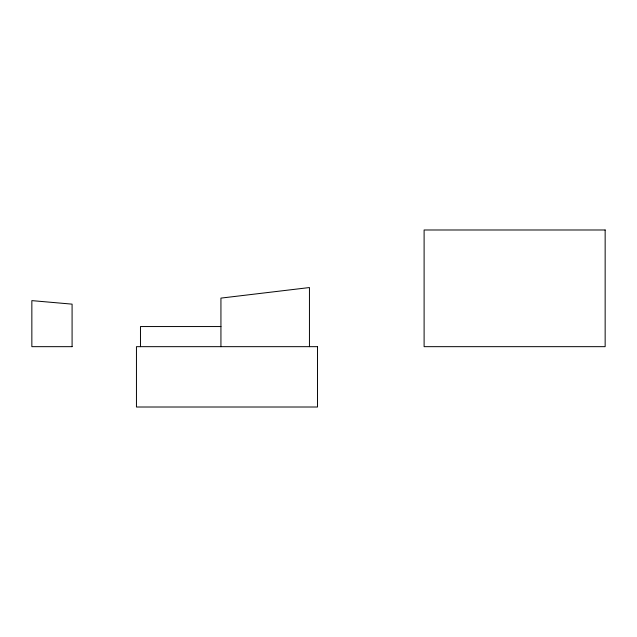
<?xml version="1.0" encoding="UTF-8"?>
<svg xmlns="http://www.w3.org/2000/svg" width="637" height="637" viewBox="0 0 637 637"><rect width="100%" height="100%" fill="white"/><g stroke="black" fill="none" stroke-linecap="round" stroke-linejoin="round"><path stroke-width="0.96" d="M220.935 326.55L140.474 326.55L140.474 346.663M309.447 346.663L309.447 287.55L220.935 298.108L220.935 346.663M605.15 229.989L424.107 229.989L424.107 346.663L605.15 346.663L605.15 229.989M72.085 346.663L31.85 346.663L31.85 300.624L72.085 304.144L72.085 346.663M317.497 346.663L136.453 346.663L136.453 407.011L317.497 407.011L317.497 346.663"/></g></svg>
